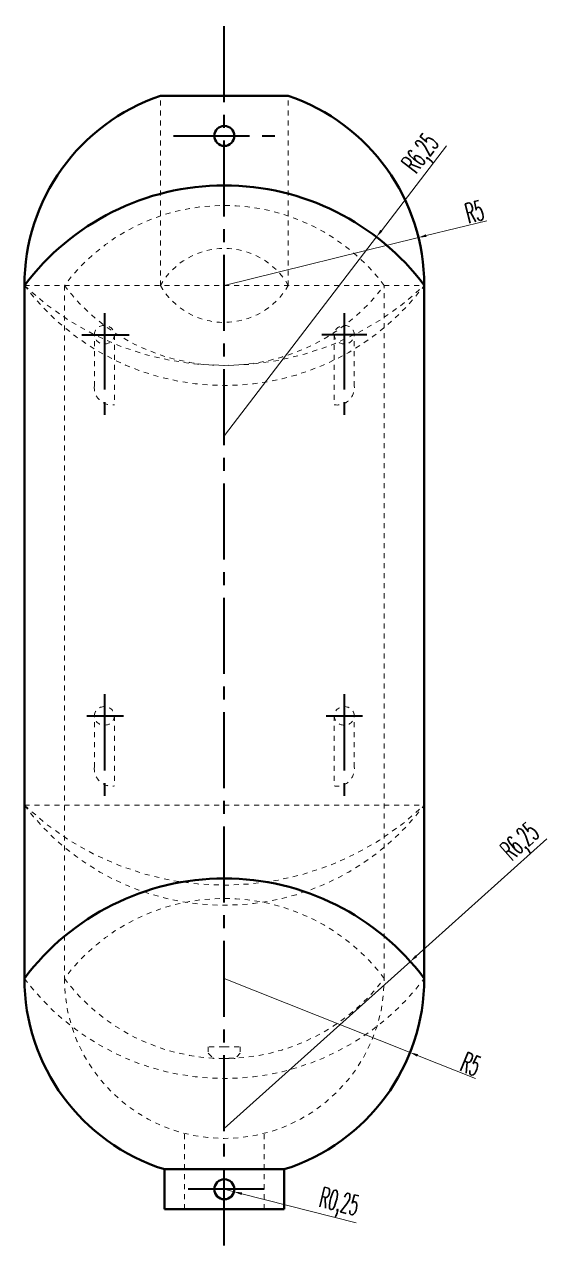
# Model space of a CAD drawing. Header units: millimetres. Extents: x -16.2 to 80.9, y -5.5 to 64.6.
# Drawn here: x 67.55 to 80.85, y 31.98 to 62.5 of the extents above; entities that cross this region are included whole.
import ezdxf

# ---------------------------------------------------------------- set-up
doc = ezdxf.new("R2010")
doc.units = ezdxf.units.MM
doc.header["$LTSCALE"] = 0.1
doc.linetypes.add('CENTRO2', pattern=[28.575, 19.05, -3.175, 3.175, -3.175])
doc.linetypes.add('JIS_02_1.2', pattern=[2.5, 1.25, -1.25])
for name, color, linetype, lineweight in [('Aristas Ocultas', 1, 'JIS_02_1.2', 20), ('Contorno', 5, 'Continuous', 60), ('Cotas', 6, 'Continuous', 20), ('Ejes', 3, 'CENTRO2', 40)]:
    doc.layers.add(name, color=color, linetype=linetype, lineweight=lineweight)
doc.styles.get("Standard").update_dxf_attribs({"font": 'romans.shx', "width": 0.5, "height": 0.5, "bigfont": '@extfont2.shx'})
doc.dimstyles.new('ISO-25', dxfattribs={"dimscale": 0.2, "dimtxt": 1, "dimasz": 1, "dimexe": 0.3, "dimexo": 0.2, "dimgap": 0.2, "dimtad": 1, "dimtxsty": 'Standard', "dimcen": 2.5, "dimclrd": 256, "dimclre": 6, "dimclrt": 6, "dimadec": 0, "dimazin": 0, "dimtfac": 1, "dimtmove": 0, "dimatfit": 3, "dimfxl": 1, "dimtfillclr": 6, "dimlwd": 20, "dimlwe": 20, "dimarcsym": 0})

# ---------------------------------------------------------------- blocks, each defined once
blk = doc.blocks.new('*D15')
at = {"layer": 'Cotas', "linetype": 'Continuous', "lineweight": 20}
for p, q in [((79.106, 57.597), (77.594, 57.224)), ((72.545, 55.979), (77.4, 57.176))]:
    blk.add_line(p, q, dxfattribs=at)
at = {"layer": 'Cotas'}
blk.add_solid([(77.586, 57.257), (77.602, 57.192), (77.4, 57.176)], dxfattribs=at)
at = {"layer": 'Defpoints', "color": 0}
for p in [(77.4, 57.176), (72.545, 55.979)]:
    blk.add_point(p, dxfattribs=at)
at = {"layer": 'Cotas', "color": 6, "insert": (78.801, 57.821), "char_height": 0.5, "attachment_point": 5, "rotation": 13.8514}
blk.add_mtext('R5', dxfattribs=at)
blk = doc.blocks.new('*D16')
at = {"layer": 'Cotas', "linetype": 'Continuous', "lineweight": 20}
for p, q in [((78.098, 59.469), (76.472, 57.348)), ((72.548, 52.229), (76.35, 57.19))]:
    blk.add_line(p, q, dxfattribs=at)
at = {"layer": 'Cotas'}
blk.add_solid([(76.445, 57.369), (76.498, 57.328), (76.35, 57.19)], dxfattribs=at)
at = {"layer": 'Defpoints', "color": 0}
for p in [(76.35, 57.19), (72.548, 52.229)]:
    blk.add_point(p, dxfattribs=at)
at = {"layer": 'Cotas', "color": 6, "insert": (77.501, 59.246), "char_height": 0.5, "attachment_point": 5, "rotation": 52.5266}
blk.add_mtext('R6,25', dxfattribs=at)
blk = doc.blocks.new('*D17')
at = {"layer": 'Cotas', "linetype": 'Continuous', "lineweight": 20}
for p, q in [((72.545, 38.659), (77.19, 36.809)), ((78.829, 36.157), (77.376, 36.735))]:
    blk.add_line(p, q, dxfattribs=at)
at = {"layer": 'Cotas'}
blk.add_solid([(77.389, 36.766), (77.364, 36.704), (77.19, 36.809)], dxfattribs=at)
at = {"layer": 'Defpoints', "color": 0}
for p in [(72.545, 38.659), (77.19, 36.809)]:
    blk.add_point(p, dxfattribs=at)
at = {"layer": 'Cotas', "color": 6, "insert": (78.711, 36.516), "char_height": 0.5, "attachment_point": 5, "rotation": 338.2893}
blk.add_mtext('R5', dxfattribs=at)
blk = doc.blocks.new('*D18')
at = {"layer": 'Cotas', "linetype": 'Continuous', "lineweight": 20}
for p, q in [((80.609, 42.146), (77.345, 39.217)), ((72.545, 34.909), (77.197, 39.083))]:
    blk.add_line(p, q, dxfattribs=at)
at = {"layer": 'Cotas'}
blk.add_solid([(77.323, 39.242), (77.368, 39.192), (77.197, 39.083)], dxfattribs=at)
at = {"layer": 'Defpoints', "color": 0}
for p in [(77.197, 39.083), (72.545, 34.909)]:
    blk.add_point(p, dxfattribs=at)
at = {"layer": 'Cotas', "color": 6, "insert": (79.981, 42.036), "char_height": 0.5, "attachment_point": 5, "rotation": 41.9071}
blk.add_mtext('R6,25', dxfattribs=at)
blk = doc.blocks.new('*D19')
at = {"layer": 'Cotas', "linetype": 'Continuous', "lineweight": 20}
for p, q in [((72.545, 33.389), (72.787, 33.328)), ((75.845, 32.553), (72.981, 33.279))]:
    blk.add_line(p, q, dxfattribs=at)
at = {"layer": 'Cotas'}
blk.add_solid([(72.99, 33.311), (72.973, 33.246), (72.787, 33.328)], dxfattribs=at)
at = {"layer": 'Defpoints', "color": 0}
for p in [(72.545, 33.389), (72.787, 33.328)]:
    blk.add_point(p, dxfattribs=at)
at = {"layer": 'Cotas', "color": 6, "insert": (75.405, 33.013), "char_height": 0.5, "attachment_point": 5, "rotation": 345.7833}
blk.add_mtext('R0,25', dxfattribs=at)

msp = doc.modelspace()

# ---------------------------------------------------------------- linework, layer by layer
at = {"layer": 'Aristas Ocultas'}
for p, q in [((70.945, 55.979), (70.945, 60.717)), ((74.145, 55.979), (74.145, 60.717)), ((68.545, 55.979), (68.545, 38.659)), ((76.545, 38.659), (76.545, 55.979)), ((69.295, 53.464), (69.295, 54.747)), ((69.795, 54.747), (69.795, 52.997)), ((75.295, 54.747), (75.295, 52.997)), ((75.795, 53.464), (75.795, 54.747)), ((69.295, 43.938), (69.295, 45.221)), ((69.795, 45.221), (69.795, 43.471)), ((75.295, 45.221), (75.295, 43.471)), ((75.795, 43.938), (75.795, 45.221)), ((72.545, 36.949), (72.145, 36.949)), ((72.145, 36.949), (72.145, 36.789)), ((72.545, 36.949), (72.945, 36.949)), ((72.945, 36.949), (72.945, 36.789)), ((72.145, 36.789), (72.275, 36.659)), ((72.545, 36.659), (72.275, 36.659)), ((72.545, 36.659), (72.815, 36.659)), ((72.945, 36.789), (72.815, 36.659)), ((71.545, 32.889), (71.545, 34.786)), ((73.545, 32.889), (73.545, 34.786))]:
    msp.add_line(p, q, dxfattribs=at)
at = {"layer": 'Aristas Ocultas', "color": 1}
for p, q in [((67.545, 55.976), (77.545, 55.976)), ((67.545, 42.989), (77.545, 42.989))]:
    msp.add_line(p, q, dxfattribs=at)
at = {"layer": 'Aristas Ocultas'}
for centre, radius, start, end in [((72.545, 52.979), 5, 36.8699, 143.1301), ((72.545, 55.056), 1.848, 30, 150), ((72.548, 59.729), 6.25, 216.8315, 323.0917), ((72.545, 58.979), 5, 216.8699, 323.1301), ((72.545, 56.903), 1.848, 210, 330), ((69.725, 53.423), 0.432, 174.6155, 279.354), ((75.365, 53.423), 0.432, 260.646, 5.3845), ((69.725, 43.897), 0.432, 174.6155, 279.354), ((75.365, 43.897), 0.432, 260.646, 5.3845), ((72.545, 35.659), 5, 36.8699, 143.1301), ((72.545, 42.409), 6.25, 216.8699, 323.1301), ((72.545, 41.659), 5, 216.8699, 323.1301), ((72.545, 38.659), 4, 180, 360)]:
    msp.add_arc(centre, radius, start, end, dxfattribs=at)
at = {"layer": 'Aristas Ocultas', "color": 1}
for centre, radius, start, end in [((72.545, 61.238), 7.259, 226.4633, 313.5367), ((72.545, 46.739), 6.25, 216.8699, 323.1301), ((72.545, 48.239), 7.25, 226.3972, 313.6028)]:
    msp.add_arc(centre, radius, start, end, dxfattribs=at)
at = {"layer": 'Aristas Ocultas'}
for centre in [(69.545, 54.747), (69.545, 45.221)]:
    msp.add_ellipse(centre, major_axis=(-0.25, 0), ratio=0.928202, dxfattribs=at)
at = {"layer": 'Aristas Ocultas', "extrusion": (0, 0, -1)}
for centre in [(75.545, 54.747), (75.545, 45.221)]:
    msp.add_ellipse(centre, major_axis=(0.25, 0), ratio=0.928202, dxfattribs=at)
at = {"layer": 'Contorno'}
for p, q in [((70.945, 60.717), (74.145, 60.717)), ((67.545, 55.983), (67.545, 38.659)), ((77.545, 55.983), (77.545, 38.659)), ((71.045, 33.889), (74.045, 33.889)), ((71.045, 32.889), (71.045, 33.889)), ((74.045, 33.889), (74.045, 32.889)), ((74.045, 32.889), (71.045, 32.889))]:
    msp.add_line(p, q, dxfattribs=at)
msp.add_circle((72.545, 33.389), 0.25, dxfattribs=at)
for centre, radius, start, end in [((72.545, 55.979), 5, 108.6629, 180.0384), ((72.545, 55.979), 5, 359.9616, 71.3371), ((72.548, 52.229), 6.25, 36.9083, 143.1685), ((72.545, 34.909), 6.25, 36.8699, 143.1301), ((72.545, 38.659), 5, 179.9616, 252.5424), ((72.545, 38.659), 5, 287.4576, 0.0384)]:
    msp.add_arc(centre, radius, start, end, dxfattribs=at)
msp.add_ellipse((72.545, 59.717), major_axis=(0, -0.25), ratio=1, dxfattribs=at)
at = {"layer": 'Ejes'}
for p, q in [((72.545, 31.982), (72.545, 62.503)), ((71.272, 59.717), (73.808, 59.717)), ((69.545, 55.286), (69.545, 52.62)), ((75.545, 55.286), (75.545, 52.62)), ((68.981, 54.747), (70.168, 54.747)), ((76.106, 54.747), (74.984, 54.747)), ((69.545, 45.76), (69.545, 43.094)), ((75.545, 45.76), (75.545, 43.094)), ((69.103, 45.221), (70.025, 45.221)), ((75.096, 45.221), (76.002, 45.221)), ((73.545, 33.389), (71.545, 33.389))]:
    msp.add_line(p, q, dxfattribs=at)

# ---------------------------------------------------------------- dimensions: what is measured, and where the dimension line sits
at = {"layer": 'Cotas'}
for center, mpoint, picture, middle in [((72.548, 52.229), (76.35, 57.19), '*D16', (77.769, 59.041)), ((72.545, 55.979), (77.4, 57.176), '*D15', (78.871, 57.539)), ((72.545, 34.909), (77.197, 39.083), '*D18', (80.207, 41.785)), ((72.545, 38.659), (77.19, 36.809), '*D17', (78.604, 36.246)), ((72.545, 33.389), (72.787, 33.328), '*D19', (75.322, 32.686))]:
    dim = msp.add_radius_dim(center=center, mpoint=mpoint, dimstyle='ISO-25', dxfattribs=at)
    dim.commit()
    dim.dimension.update_dxf_attribs({"geometry": picture, "text_midpoint": middle, "dimtype": 164})

doc.saveas('drawing.dxf')
